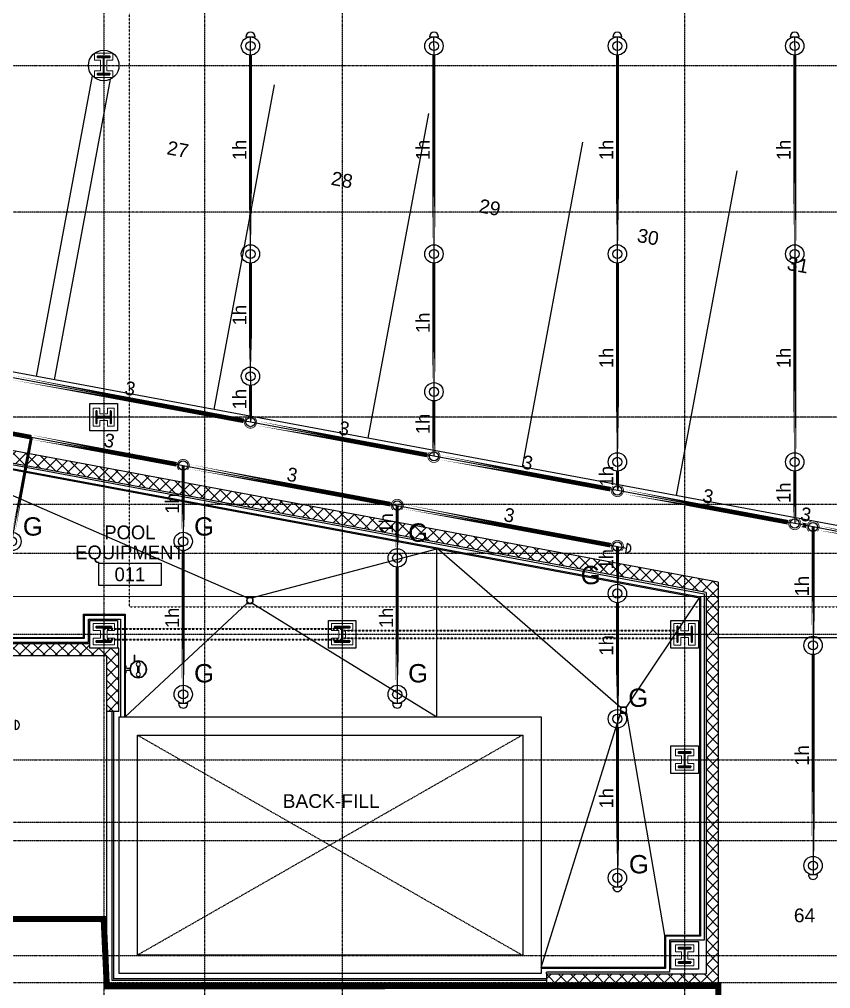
# Model space of a CAD drawing. Header units: inches. Extents: x -24247 to 247, y -491 to 2341.
# Drawn here: x -2791 to -2261, y 455 to 1089 of the extents above; entities that cross this region are included whole.
import ezdxf
from ezdxf import colors
from ezdxf.entities.mleader import LeaderData, LeaderLine
from ezdxf.enums import TextEntityAlignment as Align
from ezdxf.math import Vec2, Vec3

# ---------------------------------------------------------------- set-up
doc = ezdxf.new("R2010")
doc.units = ezdxf.units.IN
doc.header["$LTSCALE"] = 0.3
doc.header["$MEASUREMENT"] = 0
for name, pattern in [('CENTER2', [1.125, 0.75, -0.125, 0.125, -0.125]), ('DASHDOT2', [0.5, 0.25, -0.125, 0, -0.125]), ('HIDDEN2', [0.1875, 0.125, -0.0625]), ('PHANTOM2', [1.25, 0.625, -0.125, 0.125, -0.125, 0.125, -0.125])]:
    doc.linetypes.add(name, pattern=pattern)
for name, color, linetype, lineweight in [('A-Anno-Text', 7, 'Continuous', 25), ('A-Detl-Hatch', 1, 'Continuous', 18), ('A-Detl-Wide', 2, 'Continuous', 35), ('G-ANNO-TEXT', 7, 'Continuous', 0), ('S-Detl-Hatch', 1, 'Continuous', 18), ('S-Detl-Wide', 3, 'Continuous', 35)]:
    doc.layers.add(name, color=color, linetype=linetype, lineweight=lineweight)
for name, color, linetype in [('A-Flor-Pfix', 7, 'Continuous'), ('A-Grid(SmallScale)', 11, 'CENTER2'), ('A-New-Flor-Pfix', 4, 'Continuous'), ('A-Roof-Above', 7, 'HIDDEN2'), ('A-Site-Parking', 251, 'Continuous'), ('A-Site-Pave', 8, 'Continuous'), ('A-Tag-Rm(Scale)', 7, 'Continuous'), ('A-Wall-Full', 7, 'Continuous'), ('A-Wall-Hatch', 15, 'Continuous'), ('HEADUP', 7, 'Continuous'), ('HYDR', 7, 'Continuous'), ('PIPEBL', 4, 'Continuous'), ('pipemn', 6, 'Continuous'), ('PIPESPC', 7, 'Continuous'), ('S-Foundation', 7, 'Continuous'), ('S-Structural Concrete', 4, 'Continuous'), ('S-Structural Fill', 11, 'Continuous'), ('S-Wall-CMU', 7, 'Continuous'), ('S-Wall-Hatch', 8, 'Continuous'), ('spk-cap', 7, 'Continuous'), ('spk-piperise', 7, 'Continuous'), ('TIDYPIPE', 7, 'Continuous')]:
    doc.layers.add(name, color=color, linetype=linetype)
doc.layers.add('Zoning Envelope', color=7, linetype='DASHDOT2', true_color=0xaa0061)
doc.styles.add('Arial', font='arial.ttf')
doc.styles.add('G1DIM', font='arial.ttf')
doc.styles.add('PIPE', font='PIPE.SHX')
pattern_1 = [(45, (315.5006, 9197.75), (-3.9774756, 3.9774756), []), (135, (315.5006, 9197.75), (-3.9774756, -3.9774756), [])]

# ---------------------------------------------------------------- blocks, each defined once
blk = doc.blocks.new('Rm Tag')
blk.add_lwpolyline([(-0.2124, 0.0759), (0.2124, 0.0759), (0.2124, -0.0759), (-0.2124, -0.0759)], close=True)
for p in [(0, 0.2858), (0, 0.1493), (0, 0)]:
    blk.add_attdef('XXX', text='', height=0.0938).set_placement(p, align=Align.MIDDLE_CENTER)
blk = doc.blocks.new('*U19')
at = {"layer": 'A-Detl-Hatch'}
h = blk.add_hatch(dxfattribs=at)
h.set_pattern_fill('ANSI32', color=256, scale=6, style=0)
h.set_pattern_definition([(45, (0, -4.865), (-1.591, 1.591), []), (45, (1.0607, -4.865), (-1.591, 1.591), [])])
edge = h.paths.add_edge_path()
edge.add_line((3.98, -9.73), (3.98, -9.295))
edge.add_line((3.98, -9.295), (0.645, -9.295))
edge.add_arc((0.645, -8.795), 0.5, 180, 270, ccw=False)
edge.add_line((0.145, -8.795), (0.145, -0.935))
edge.add_arc((0.645, -0.935), 0.5, 90, 180, ccw=False)
edge.add_line((0.645, -0.435), (3.98, -0.435))
edge.add_line((3.98, -0.435), (3.98, 0))
edge.add_line((3.98, 0), (-3.98, 0))
edge.add_line((-3.98, 0), (-3.98, -0.435))
edge.add_line((-3.98, -0.435), (-0.645, -0.435))
edge.add_arc((-0.645, -0.935), 0.5, 0, 90, ccw=False)
edge.add_line((-0.145, -0.935), (-0.145, -8.795))
edge.add_arc((-0.645, -8.795), 0.5, -90, 0, ccw=False)
edge.add_line((-0.645, -9.295), (-3.98, -9.295))
edge.add_line((-3.98, -9.295), (-3.98, -9.73))
edge.add_line((-3.98, -9.73), (3.98, -9.73))
at = {"color": 0, "linetype": 'ByBlock'}
blk.add_lwpolyline([(3.98, -9.73), (3.98, -9.295), (0.645, -9.295, -0.4142136), (0.145, -8.795), (0.145, -0.935, -0.4142136), (0.645, -0.435), (3.98, -0.435), (3.98, 0), (-3.98, 0), (-3.98, -0.435), (-0.645, -0.435, -0.4142136), (-0.145, -0.935), (-0.145, -8.795, -0.4142136), (-0.645, -9.295), (-3.98, -9.295), (-3.98, -9.73)], format="xyb", close=True, dxfattribs=at)
blk = doc.blocks.new('W10X33')
at = {"layer": 'S-Detl-Hatch'}
blk.add_lwpolyline([(13773.78, -7310.28), (13773.78, -7305.84), (13769.95, -7305.84), (13769.95, -7300.98), (13773.78, -7300.98), (13773.78, -7296.55), (13761.82, -7296.55), (13761.82, -7300.98), (13765.66, -7300.98), (13765.66, -7305.84), (13761.82, -7305.84), (13761.82, -7310.28)], close=True, dxfattribs=at)
at = {"layer": 'A-Detl-Wide'}
blk.add_blockref('*U19', (13767.8, -7298.55), dxfattribs=at)
blk = doc.blocks.new('*U26')
at = {"layer": 'A-Detl-Hatch'}
h = blk.add_hatch(dxfattribs=at)
h.set_pattern_fill('ANSI32', color=256, scale=6, style=0)
h.set_pattern_definition([(45, (0, -5.97), (-1.591, 1.591), []), (45, (1.0607, -5.97), (-1.591, 1.591), [])])
edge = h.paths.add_edge_path()
edge.add_line((4.0025, -11.94), (4.0025, -11.425))
edge.add_line((4.0025, -11.425), (0.7475, -11.425))
edge.add_arc((0.7475, -10.825), 0.6, 180, 270, ccw=False)
edge.add_line((0.1475, -10.825), (0.1475, -1.115))
edge.add_arc((0.7475, -1.115), 0.6, 90, 180, ccw=False)
edge.add_line((0.7475, -0.515), (4.0025, -0.515))
edge.add_line((4.0025, -0.515), (4.0025, 0))
edge.add_line((4.0025, 0), (-4.0025, 0))
edge.add_line((-4.0025, 0), (-4.0025, -0.515))
edge.add_line((-4.0025, -0.515), (-0.7475, -0.515))
edge.add_arc((-0.7475, -1.115), 0.6, 0, 90, ccw=False)
edge.add_line((-0.1475, -1.115), (-0.1475, -10.825))
edge.add_arc((-0.7475, -10.825), 0.6, -90, 0, ccw=False)
edge.add_line((-0.7475, -11.425), (-4.0025, -11.425))
edge.add_line((-4.0025, -11.425), (-4.0025, -11.94))
edge.add_line((-4.0025, -11.94), (4.0025, -11.94))
at = {"color": 0, "linetype": 'ByBlock'}
blk.add_lwpolyline([(4.0025, -11.94), (4.0025, -11.425), (0.7475, -11.425, -0.41421356), (0.1475, -10.825), (0.1475, -1.115, -0.41421356), (0.7475, -0.515), (4.0025, -0.515), (4.0025, 0), (-4.0025, 0), (-4.0025, -0.515), (-0.7475, -0.515, -0.41421356), (-0.1475, -1.115), (-0.1475, -10.825, -0.41421356), (-0.7475, -11.425), (-4.0025, -11.425), (-4.0025, -11.94)], format="xyb", close=True, dxfattribs=at)
blk = doc.blocks.new('W12X40')
at = {"layer": 'S-Detl-Hatch'}
blk.add_lwpolyline([(14080.89, -7310.28), (14080.89, -7305.76), (14077.04, -7305.76), (14077.04, -7298.85), (14080.89, -7298.85), (14080.89, -7294.34), (14068.89, -7294.34), (14068.89, -7298.85), (14072.74, -7298.85), (14072.74, -7305.76), (14068.89, -7305.76), (14068.89, -7310.28)], close=True, dxfattribs=at)
at = {"layer": 'A-Detl-Wide'}
blk.add_blockref('*U26', (14074.89, -7296.34), dxfattribs=at)
blk = doc.blocks.new('*U27')
at = {"layer": 'A-Detl-Hatch'}
h = blk.add_hatch(dxfattribs=at)
h.set_pattern_fill('ANSI32', color=256, scale=6, style=0)
h.set_pattern_definition([(45, (0, -4.99), (-1.591, 1.591), []), (45, (1.0607, -4.99), (-1.591, 1.591), [])])
edge = h.paths.add_edge_path()
edge.add_line((5, -9.98), (5, -9.42))
edge.add_line((5, -9.42), (0.67, -9.42))
edge.add_arc((0.67, -8.92), 0.5, 180, 270, ccw=False)
edge.add_line((0.17, -8.92), (0.17, -1.06))
edge.add_arc((0.67, -1.06), 0.5, 90, 180, ccw=False)
edge.add_line((0.67, -0.56), (5, -0.56))
edge.add_line((5, -0.56), (5, 0))
edge.add_line((5, 0), (-5, 0))
edge.add_line((-5, 0), (-5, -0.56))
edge.add_line((-5, -0.56), (-0.67, -0.56))
edge.add_arc((-0.67, -1.06), 0.5, 0, 90, ccw=False)
edge.add_line((-0.17, -1.06), (-0.17, -8.92))
edge.add_arc((-0.67, -8.92), 0.5, -90, 0, ccw=False)
edge.add_line((-0.67, -9.42), (-5, -9.42))
edge.add_line((-5, -9.42), (-5, -9.98))
edge.add_line((-5, -9.98), (5, -9.98))
at = {"color": 0, "linetype": 'ByBlock'}
blk.add_lwpolyline([(5, -9.98), (5, -9.42), (0.67, -9.42, -0.414214), (0.17, -8.92), (0.17, -1.06, -0.414214), (0.67, -0.56), (5, -0.56), (5, 0), (-5, 0), (-5, -0.56), (-0.67, -0.56, -0.414214), (-0.17, -1.06), (-0.17, -8.92, -0.414214), (-0.67, -9.42), (-5, -9.42), (-5, -9.98)], format="xyb", close=True, dxfattribs=at)
blk = doc.blocks.new('W10x49')
at = {"layer": 'S-Detl-Hatch'}
blk.add_lwpolyline([(14011.6, -7310.28), (14011.6, -7305.72), (14006.77, -7305.72), (14006.77, -7300.86), (14011.6, -7300.86), (14011.6, -7296.3), (13997.6, -7296.3), (13997.6, -7300.86), (14002.43, -7300.86), (14002.43, -7305.72), (13997.6, -7305.72), (13997.6, -7310.28)], close=True, dxfattribs=at)
at = {"layer": 'A-Detl-Wide'}
blk.add_blockref('*U27', (14004.6, -7298.3), dxfattribs=at)
blk = doc.blocks.new('A$C28466603')
at = {"layer": 'A-New-Flor-Pfix'}
for p, q in [((7.75, 10.52), (7.75, 14.75)), ((7.75, 14.75), (8, 14.75)), ((8, 10.4), (8, 14.75)), ((13.5, 6.25), (13.5, 7.5)), ((14, 8), (14, 3)), ((13.5, 3.5), (13.5, 4.75))]:
    blk.add_line(p, q, dxfattribs=at)
for centre, radius in [((5.5, 5.5), 5.5), ((5.5, 5.5), 5.25), ((5.5, 8.85), 1.35), ((5.5, 2.15), 1.35)]:
    blk.add_circle(centre, radius, dxfattribs=at)
for centre, radius, start, end in [((22.46, 5.5), 17.34, 173.29482, 186.70518), ((-11.46, 5.5), 17.34, 353.29482, 6.70518), ((14, 7.5), 0.5, 90, 180), ((12.2, 9.48), 3.48, 248.16068, 291.83932), ((12.2, 1.52), 3.48, 68.16068, 111.83932), ((14, 3.5), 0.5, 180, 270)]:
    blk.add_arc(centre, radius, start, end, dxfattribs=at)
blk = doc.blocks.new('SPRIG1')
for radius in [6, 3]:
    blk.add_circle((0, 0), radius)
blk = doc.blocks.new('CAP')
blk.add_line((0, 3), (0, -3))
blk.add_arc((0, 0), 3, 270, 90)
blk = doc.blocks.new('rise')
blk.add_circle((0, 0), 3)
blk = doc.blocks.new('PIPESPC')
at = {"layer": 'PIPESPC', "style": 'PIPE', "width": 0.9}
blk.add_attdef('SIZE', text='', height=9, dxfattribs=at).set_placement((0, 4.02), align=Align.CENTER)
at = {"layer": 'PIPESPC', "style": 'PIPE', "flags": 1}
blk.add_attdef('SCHED', (25.3, 3.89), '', height=9, dxfattribs=at)
blk = doc.blocks.new('TIDYRUN')
at = {"const_width": 0.5}
blk.add_lwpolyline([(-2.83, 2.83, -2.414214), (-2.83, -2.83, -1.737895)], format="xyb", dxfattribs=at)

msp = doc.modelspace()

# ---------------------------------------------------------------- hatches: boundary and pattern name
at = {"layer": 'S-Wall-Hatch'}
h = msp.add_hatch(dxfattribs=at)
h.set_pattern_fill('ANSI37', color=256, scale=45, style=0)
h.set_pattern_definition(pattern_1)
h.paths.add_polyline_path([(-2870, 740), (-2878, 740), (-2878, 728.87), (-2870, 728.87)])
h.paths.add_polyline_path([(-2870, 772), (-2878, 772), (-2878, 740), (-2870, 740)])
h.paths.add_polyline_path([(-2870, 812.77), (-2868, 812.4), (-2868, 820.53), (-2878, 822.4), (-2878, 772), (-2870, 772)])
h.paths.add_polyline_path([(-2868, 820.53), (-2868, 812.4), (-2796, 798.98), (-2796, 807.11)])
h.paths.add_polyline_path([(-2796, 807.11), (-2796, 798.98), (-2736, 787.79), (-2736, 795.93)])
h.paths.add_polyline_path([(-2719.38, 792.83), (-2736, 795.93), (-2736, 787.79), (-2719.38, 784.69)])
h.paths.add_polyline_path([(-2719.38, 792.83), (-2719.38, 784.69), (-2670, 775.49), (-2670, 783.63)])
h.paths.add_polyline_path([(-2670, 783.63), (-2670, 775.49), (-2651.28, 772), (-2607.62, 772)])
h.paths.add_polyline_path([(-2607.62, 772), (-2651.28, 772), (-2580, 758.71), (-2580, 766.85)])
h.paths.add_polyline_path([(-2580, 766.85), (-2580, 758.71), (-2479.59, 740), (-2435.93, 740)])
h.paths.add_polyline_path([(-2435.93, 740), (-2479.59, 740), (-2356, 716.96), (-2356, 725.1)])
h.paths.add_polyline_path([(-2334, 721), (-2356, 725.1), (-2356, 716.96), (-2342, 714.35), (-2342, 704.87), (-2334, 704.87)])
h.paths.add_polyline_path([(-2334, 687), (-2342, 687), (-2342, 605), (-2334, 605)])
h.paths.add_polyline_path([(-2334, 704.87), (-2342, 704.87), (-2342, 687), (-2334, 687)])
h.paths.add_polyline_path([(-2334, 605), (-2342, 605), (-2342, 552), (-2334, 552)])
h.paths.add_polyline_path([(-2334, 552), (-2342, 552), (-2342, 477), (-2334, 477)])
h.paths.add_polyline_path([(-2334, 477), (-2342, 477), (-2342, 465), (-2356, 465), (-2356, 459), (-2334, 459)])
h.paths.add_polyline_path([(-2356, 465), (-2446.37, 465), (-2446.37, 459), (-2356, 459)])
h.paths.add_polyline_path([(-2356, 459), (-2446.37, 459), (-2446.37, 457), (-2356, 457)])
h.paths.add_polyline_path([(-2334, 459), (-2356, 459), (-2356, 457), (-2334, 457)])
h = msp.add_hatch(dxfattribs=at)
h.set_pattern_fill('ANSI37', color=256, scale=45, style=0)
h.set_pattern_definition(pattern_1)
h.paths.add_polyline_path([(-2726, 678), (-2727, 678), (-2736, 678), (-2736, 672.87), (-2734, 672.87), (-2734, 636.62), (-2726, 636.62)])
h.paths.add_polyline_path([(-2736, 678), (-2745, 678), (-2745, 680.87), (-2796, 680.87), (-2796, 672.87), (-2736, 672.87)])
h.paths.add_polyline_path([(-2796, 680.87), (-2868, 680.87), (-2868, 672.87), (-2796, 672.87)])
h.paths.add_polyline_path([(-2868, 680.87), (-2870, 680.87), (-2870, 687), (-2878, 687), (-2878, 672.87), (-2868, 672.87)])

# ---------------------------------------------------------------- linework, layer by layer
at = {"layer": 'A-Flor-Pfix'}
for points in [[(-2642.38, 711.16), (-2642.38, 707.16), (-2638.38, 707.16), (-2638.38, 711.16)], [(-2397.98, 639.42), (-2397.98, 635.42), (-2393.98, 635.42), (-2393.98, 639.42)]]:
    msp.add_lwpolyline(points, close=True, dxfattribs=at)
for centre in [(-2640.38, 709.16), (-2395.98, 637.42)]:
    msp.add_circle(centre, 2, dxfattribs=at)
at = {"layer": 'A-Grid(SmallScale)'}
for p, q in [((-2736, 1771.74), (-2736, -107.53)), ((-2670, 1771.74), (-2670, -107.53)), ((-2580, 1771.74), (-2580, -107.53)), ((-2356, 1771.74), (-2356, -107.53)), ((-3580, 1059), (228, 1059)), ((228, 963), (-3580, 963)), ((228, 829), (-3580, 829)), ((-3565.11, 772), (228, 772)), ((-3565.11, 740), (228, 740)), ((-3580, 687), (228, 687)), ((-3580, 605), (228, 605)), ((228, 564), (-3558.75, 564)), ((228, 552), (-3580, 552)), ((-3580, 477), (228, 477)), ((228, 459), (-3560.16, 459))]:
    msp.add_line(p, q, dxfattribs=at)
at = {"layer": 'A-Roof-Above'}
msp.add_lwpolyline([(-3347.5, 1299.62), (-3098.62, 1299.62), (-3098.62, 1357.62), (-2779.38, 1357.62), (-2779.38, 1135.62), (-2719.38, 1135.62), (-2719.38, 704.87), (-2229.63, 704.87), (-2229.63, 1135.62), (-1585.38, 1135.62), (-1585.38, 622.88), (-1028.63, 622.88), (-1028.63, 1029.64), (15.5, 835.02)], dxfattribs=at)
at = {"layer": 'A-Site-Parking'}
for p, q in [((-2780, 855.68), (-2743.36, 1052.23)), ((-2768.2, 853.48), (-2731.57, 1050.04)), ((-2624.42, 1046.4), (-2664, 834.06)), ((-2523.58, 1027.6), (-2563.16, 815.26)), ((-2422.74, 1008.81), (-2462.31, 796.47)), ((-2321.89, 990.01), (-2361.47, 777.67)), ((-1961.91, 703.19), (-3000.21, 896.72)), ((-2334.12, 685), (-2213, 685))]:
    msp.add_line(p, q, dxfattribs=at)
at = {"layer": 'A-Site-Pave'}
for p, q in [((-2866.5, 808.56), (-2642.38, 711.16)), ((-2638.38, 711.16), (-2518.18, 743)), ((-2518.18, 743.63), (-2397.98, 639.42)), ((-2518.18, 633.12), (-2518.18, 743)), ((-2393.98, 639.42), (-2346.25, 710.95)), ((-2721.87, 633.12), (-2642.38, 707.16)), ((-2638.38, 707.16), (-2518.46, 633.29)), ((-2449.87, 469.12), (-2397.98, 635.42)), ((-2393.98, 635.42), (-2369.13, 490.12))]:
    msp.add_line(p, q, dxfattribs=at)
at = {"layer": 'A-Wall-Full'}
for p, q in [((-2865.88, 807.8), (-2346.25, 710.95)), ((-2346.25, 710.95), (-2346.25, 490.12)), ((-2346.25, 490.12), (-2369.13, 490.12)), ((-2369.13, 490.12), (-2369.13, 469.12)), ((-2369.13, 469.12), (-2449.87, 469.12))]:
    msp.add_line(p, q, dxfattribs=at)
msp.add_lwpolyline([(-2865.88, 685), (-2749.13, 685), (-2749.13, 700.12), (-2721.87, 700.12), (-2721.87, 633.12)], dxfattribs=at)
at = {"layer": 'A-Wall-Hatch'}
for p, q in [((-2869, 811.57), (-2343.12, 713.55)), ((-2866.5, 808.56), (-2345.62, 711.47)), ((-2345.62, 711.47), (-2345.62, 489.5)), ((-2343.12, 713.55), (-2343.12, 487)), ((-2730.37, 460.5), (-2730.37, 636.62)), ((-2729.37, 461.5), (-2729.37, 636.62)), ((-2345.62, 489.5), (-2368.5, 489.5)), ((-2368.5, 489.5), (-2368.5, 468.5)), ((-2343.12, 487), (-2366, 487)), ((-2366, 487), (-2366, 466)), ((-2368.5, 468.5), (-2449.87, 468.5)), ((-2446.37, 465), (-2446.37, 466)), ((-2366, 466), (-2446.37, 466)), ((-2446.37, 460.62), (-2730.5, 460.62)), ((-2446.37, 461.62), (-2729.5, 461.62))]:
    msp.add_line(p, q, dxfattribs=at)
for points in [[(-2866.5, 684.37), (-2748.5, 684.37), (-2748.5, 699.5), (-2722.5, 699.5), (-2722.5, 633.12)], [(-2869, 681.87), (-2746, 681.87), (-2746, 697), (-2725, 697), (-2725, 633.12)]]:
    msp.add_lwpolyline(points, dxfattribs=at)
at = {"layer": 'HYDR', "linetype": 'PHANTOM2', "const_width": 4}
msp.add_lwpolyline([(-2848.37, -11), (-2848.37, 208), (-2861, 208), (-2861, 500.82), (-2736, 500.82), (-2734, 456.87), (-2334, 457), (-2334, 431.35), (-2246.54, 431.35), (-2246.53, -11), (-2848.37, -11)], dxfattribs=at)
at = {"layer": 'PIPEBL', "color": 1}
for p, q in [((-2640, 1071.74), (-2640, 1077.74)), ((-2520, 1071.74), (-2520, 1077.74)), ((-2400, 1071.74), (-2400, 1077.74)), ((-2284, 1071.74), (-2284, 1077.74)), ((-2640, 935.74), (-2640, 1071.74)), ((-2520, 1071.74), (-2520, 935.74)), ((-2400, 935.74), (-2400, 1071.74)), ((-2284, 1071.74), (-2284, 935.74)), ((-2640, 855.74), (-2640, 935.74)), ((-2520, 935.74), (-2520, 845.6)), ((-2400, 799.74), (-2400, 935.74)), ((-2284, 935.74), (-2284, 799.74)), ((-2640, 855.74), (-2640, 825.79)), ((-2520, 845.6), (-2520, 803.42)), ((-2796, 747.74), (-2783.3, 815.88)), ((-2400, 799.74), (-2400, 781.05)), ((-2284, 799.74), (-2284, 759.43)), ((-2684, 797.37), (-2684, 747.74)), ((-2544, 771.27), (-2544, 736.95)), ((-2272, 757.2), (-2272, 679.74)), ((-2684, 747.74), (-2684, 647.74)), ((-2400, 744.43), (-2400, 713.69)), ((-2544, 736.95), (-2544, 647.74)), ((-2400, 713.69), (-2400, 631.74)), ((-2272, 679.74), (-2272, 535.74)), ((-2684, 647.74), (-2684, 641.74)), ((-2544, 647.74), (-2544, 641.74)), ((-2400, 631.74), (-2400, 527.74)), ((-2272, 535.74), (-2272, 529.74)), ((-2400, 527.74), (-2400, 521.74))]:
    msp.add_line(p, q, dxfattribs=at)
at = {"layer": 'pipemn', "color": 1}
for p, q in [((-2640, 825.79), (-2800, 855.61)), ((-2876.08, 833.17), (-2783.3, 815.88)), ((-2520, 803.42), (-2640, 825.79)), ((-2783.3, 815.88), (-2684, 797.37)), ((-2400, 781.05), (-2520, 803.42)), ((-2684, 797.37), (-2544, 771.27)), ((-2284, 759.43), (-2400, 781.05)), ((-2544, 771.27), (-2400, 744.43)), ((-2272, 757.2), (-2284, 759.43)), ((-2200, 743.78), (-2272, 757.2)), ((-2400, 744.43), (-2394.1, 743.33))]:
    msp.add_line(p, q, dxfattribs=at)
at = {"layer": 'S-Detl-Wide', "linetype": 'HIDDEN2'}
for p, q in [((-2735.83, 690.5), (-2580.17, 690.5)), ((-2579.83, 689.5), (-2360.99, 689.5)), ((-2735.83, 683.5), (-2580.17, 683.5)), ((-2579.83, 684.5), (-2360.99, 684.5))]:
    msp.add_line(p, q, dxfattribs=at)
at = {"layer": 'S-Foundation'}
for p, q in [((-2734, 456.87), (-2734, 636.62)), ((-2446.37, 457), (-2734, 457))]:
    msp.add_line(p, q, dxfattribs=at)
for points in [[(-2725.87, 633.12), (-2449.87, 633.12), (-2449.87, 465.12), (-2725.87, 465.12)], [(-2713.87, 621.12), (-2461.87, 621.12), (-2461.87, 477.12), (-2713.87, 477.12)]]:
    msp.add_lwpolyline(points, close=True, dxfattribs=at)
at = {"layer": 'S-Structural Concrete'}
for points in [[(-2745, 838), (-2727, 838), (-2727, 820), (-2745, 820)], [(-2745, 696), (-2727, 696), (-2727, 678), (-2745, 678)], [(-2589, 696), (-2571, 696), (-2571, 678), (-2589, 678)], [(-2365, 696), (-2347, 696), (-2347, 678), (-2365, 678)], [(-2365, 614), (-2347, 614), (-2347, 596), (-2365, 596)], [(-2365, 486), (-2347, 486), (-2347, 468), (-2365, 468)]]:
    msp.add_lwpolyline(points, close=True, dxfattribs=at)
msp.add_circle((-2736, 1059), 10, dxfattribs=at)
at = {"layer": 'S-Structural Fill', "linetype": 'HIDDEN2'}
for p, q in [((-2462, 621.12), (-2713.89, 477.19)), ((-2713.89, 621.06), (-2462, 477.12))]:
    msp.add_line(p, q, dxfattribs=at)
at = {"layer": 'S-Wall-CMU'}
for p, q in [((-2334, 721), (-2878, 822.4)), ((-2342, 714.35), (-2870, 812.77)), ((-2334, 721), (-2334, 457)), ((-2342, 714.35), (-2342, 465)), ((-2745, 680.87), (-2870, 680.87)), ((-2734, 672.87), (-2878, 672.87)), ((-2734, 636.62), (-2734, 672.87)), ((-2726, 678), (-2727, 678)), ((-2726, 636.62), (-2726, 678)), ((-2726, 636.62), (-2734, 636.62)), ((-2446.37, 465), (-2342, 465)), ((-2446.37, 465), (-2446.37, 457)), ((-2446.37, 457), (-2334, 457))]:
    msp.add_line(p, q, dxfattribs=at)
at = {"layer": 'TIDYPIPE', "color": 7}
for points, const_width in [([(-2640, 941.74), (-2640, 1065.74)], 2), ([(-2520, 941.74), (-2520, 1065.74)], 2), ([(-2400, 941.74), (-2400, 1065.74)], 2), ([(-2284, 941.74), (-2284, 1065.74)], 2), ([(-2640, 861.74), (-2640, 929.74)], 2), ([(-2520, 851.6), (-2520, 929.74)], 2), ([(-2400, 805.74), (-2400, 929.74)], 2), ([(-2284, 805.74), (-2284, 929.74)], 2), ([(-2795.58, 854.79), (-2644.42, 826.61)], 3), ([(-2640, 825.79), (-2640, 849.74)], 2), ([(-2520, 803.42), (-2520, 839.6)], 2), ([(-2876.08, 833.17), (-2783.3, 815.88)], 3), ([(-2635.58, 824.96), (-2524.42, 804.25)], 3), ([(-2794.9, 753.64), (-2783.3, 815.88)], 2), ([(-2783.3, 815.88), (-2688.42, 798.19)], 3), ([(-2515.58, 802.6), (-2404.42, 781.88)], 3), ([(-2684, 753.74), (-2684, 797.37)], 2), ([(-2679.58, 796.54), (-2548.42, 772.1)], 3), ([(-2400, 781.05), (-2400, 793.74)], 2), ([(-2284, 759.43), (-2284, 793.74)], 2), ([(-2395.58, 780.23), (-2288.42, 760.26)], 3), ([(-2544, 742.95), (-2544, 771.27)], 2), ([(-2539.58, 770.45), (-2404.42, 745.26)], 3), ([(-2279.58, 758.61), (-2276.42, 758.02)], 3), ([(-2272, 685.74), (-2272, 757.2)], 2), ([(-2267.58, 756.37), (-2200, 743.78)], 3), ([(-2684, 653.74), (-2684, 741.74)], 2), ([(-2400, 719.69), (-2400, 744.43)], 2), ([(-2544, 653.74), (-2544, 730.95)], 2), ([(-2400, 637.74), (-2400, 707.69)], 2), ([(-2272, 541.74), (-2272, 673.74)], 2), ([(-2400, 533.74), (-2400, 625.74)], 2)]:
    msp.add_lwpolyline(points, close=True, dxfattribs=dict(at, const_width=const_width))
at = {"layer": 'Zoning Envelope'}
msp.add_lwpolyline([(228, 829), (-2840, 829, 0.000426), (-2973.35, 828.89, 0.001551), (-3580, 826.08, 0.001255)], format="xyb", dxfattribs=at)

# ---------------------------------------------------------------- block references
for name, p in [('W12X40', (-16810.89, 8361.31)), ('W10x49', (-16740.6, 7990.29)), ('W10x49', (-16584.6, 7990.29)), ('W10X33', (-16123.8, 7908.41)), ('W10X33', (-16123.8, 7780.41))]:
    msp.add_blockref(name, p)
at = {"rotation": 90}
for name, p in [('W10X33', (-10039.41, -12938.8)), ('W10x49', (-9659.29, -13317.6))]:
    msp.add_blockref(name, p, dxfattribs=at)
at = {"layer": 'A-New-Flor-Pfix', "xscale": -1}
msp.add_blockref('A$C28466603', (-2707.87, 658.58), dxfattribs=at)
at = {"layer": 'A-Tag-Rm(Scale)'}
ref = msp.add_blockref('Rm Tag', (-2718.87, 726.21), dxfattribs=dict(at, xscale=96, yscale=96, zscale=96))
ref.add_attrib('XXX', ' POOL ', dxfattribs={"layer": '0', "height": 9}).set_placement((-2718.87, 753.66), align=Align.MIDDLE_CENTER)
ref.add_attrib('XXX', 'EQUIPMENT', dxfattribs={"layer": '0', "height": 9}).set_placement((-2718.87, 740.55), align=Align.MIDDLE_CENTER)
ref.add_attrib('XXX', '011', dxfattribs={"layer": '0', "height": 9}).set_placement((-2718.87, 726.21), align=Align.MIDDLE_CENTER)
at = {"layer": 'HEADUP'}
for p in [(-2640, 1071.74), (-2520, 1071.74), (-2400, 1071.74), (-2284, 1071.74), (-2640, 935.74), (-2520, 935.74), (-2400, 935.74), (-2284, 935.74), (-2640, 855.74), (-2520, 845.6), (-2400, 799.74), (-2284, 799.74), (-2796, 747.74), (-2684, 747.74), (-2544, 736.95), (-2400, 713.69), (-2272, 679.74), (-2684, 647.74), (-2544, 647.74), (-2400, 631.74), (-2272, 535.74), (-2400, 527.74)]:
    msp.add_blockref('SPRIG1', p, dxfattribs=at)
at = {"layer": 'PIPESPC'}
ref = msp.add_blockref('PIPESPC', (-2640, 1003.74), dxfattribs=dict(at, rotation=90))
ref.add_attrib('SIZE', '1h', dxfattribs={"color": 0, "height": 9, "rotation": 90, "style": 'PIPE'}).set_placement((-2640, 1003.74), align=Align.BOTTOM_CENTER)
ref = msp.add_blockref('PIPESPC', (-2520, 1003.74), dxfattribs=dict(at, rotation=90))
ref.add_attrib('SIZE', '1h', dxfattribs={"color": 0, "height": 9, "rotation": 90, "style": 'PIPE'}).set_placement((-2520, 1003.74), align=Align.BOTTOM_CENTER)
ref = msp.add_blockref('PIPESPC', (-2400, 1003.74), dxfattribs=dict(at, rotation=90))
ref.add_attrib('SIZE', '1h', dxfattribs={"color": 0, "height": 9, "rotation": 90, "style": 'PIPE'}).set_placement((-2400, 1003.74), align=Align.BOTTOM_CENTER)
ref = msp.add_blockref('PIPESPC', (-2284, 1003.74), dxfattribs=dict(at, rotation=90))
ref.add_attrib('SIZE', '1h', dxfattribs={"color": 0, "height": 9, "rotation": 90, "style": 'PIPE'}).set_placement((-2284, 1003.74), align=Align.BOTTOM_CENTER)
ref = msp.add_blockref('PIPESPC', (-2640, 895.74), dxfattribs=dict(at, rotation=90))
ref.add_attrib('SIZE', '1h', dxfattribs={"color": 0, "height": 9, "rotation": 90, "style": 'PIPE'}).set_placement((-2640, 895.74), align=Align.BOTTOM_CENTER)
ref = msp.add_blockref('PIPESPC', (-2520, 890.67), dxfattribs=dict(at, rotation=90))
ref.add_attrib('SIZE', '1h', dxfattribs={"color": 0, "height": 9, "rotation": 90, "style": 'PIPE'}).set_placement((-2520, 890.67), align=Align.BOTTOM_CENTER)
ref = msp.add_blockref('PIPESPC', (-2400, 867.74), dxfattribs=dict(at, rotation=90))
ref.add_attrib('SIZE', '1h', dxfattribs={"color": 0, "height": 9, "rotation": 90, "style": 'PIPE'}).set_placement((-2400, 867.74), align=Align.BOTTOM_CENTER)
ref = msp.add_blockref('PIPESPC', (-2284, 867.74), dxfattribs=dict(at, rotation=90))
ref.add_attrib('SIZE', '1h', dxfattribs={"color": 0, "height": 9, "rotation": 90, "style": 'PIPE'}).set_placement((-2284, 867.74), align=Align.BOTTOM_CENTER)
ref = msp.add_blockref('PIPESPC', (-2720, 840.7), dxfattribs=dict(at, rotation=349.4416666666683))
ref.add_attrib('SIZE', '3', dxfattribs={"color": 0, "height": 9, "rotation": 349.44167, "style": 'PIPE'}).set_placement((-2720, 840.7), align=Align.BOTTOM_CENTER)
ref = msp.add_blockref('PIPESPC', (-2640, 840.77), dxfattribs=dict(at, rotation=90))
ref.add_attrib('SIZE', '1h', dxfattribs={"color": 0, "height": 9, "rotation": 90, "style": 'PIPE'}).set_placement((-2640, 840.77), align=Align.BOTTOM_CENTER)
ref = msp.add_blockref('PIPESPC', (-2520, 824.54), dxfattribs=dict(at, rotation=90))
ref.add_attrib('SIZE', '1h', dxfattribs={"color": 0, "height": 9, "rotation": 90, "style": 'PIPE'}).set_placement((-2520, 824.54), align=Align.BOTTOM_CENTER)
ref = msp.add_blockref('PIPESPC', (-2580, 814.6), dxfattribs=dict(at, rotation=349.4416666666679))
ref.add_attrib('SIZE', '3', dxfattribs={"color": 0, "height": 9, "rotation": 349.44167, "style": 'PIPE'}).set_placement((-2580, 814.6), align=Align.BOTTOM_CENTER)
ref = msp.add_blockref('PIPESPC', (-2733.65, 806.62), dxfattribs=dict(at, rotation=349.4416666666681))
ref.add_attrib('SIZE', '3', dxfattribs={"color": 0, "height": 9, "rotation": 349.44167, "style": 'PIPE'}).set_placement((-2733.65, 806.62), align=Align.BOTTOM_CENTER)
ref = msp.add_blockref('PIPESPC', (-2460, 792.24), dxfattribs=dict(at, rotation=349.4416666666679))
ref.add_attrib('SIZE', '3', dxfattribs={"color": 0, "height": 9, "rotation": 349.44167, "style": 'PIPE'}).set_placement((-2460, 792.24), align=Align.BOTTOM_CENTER)
ref = msp.add_blockref('PIPESPC', (-2614, 784.32), dxfattribs=dict(at, rotation=349.4416666666681))
ref.add_attrib('SIZE', '3', dxfattribs={"color": 0, "height": 9, "rotation": 349.44167, "style": 'PIPE'}).set_placement((-2614, 784.32), align=Align.BOTTOM_CENTER)
ref = msp.add_blockref('PIPESPC', (-2400, 790.4), dxfattribs=dict(at, rotation=90))
ref.add_attrib('SIZE', '1h', dxfattribs={"color": 0, "height": 9, "rotation": 90, "style": 'PIPE'}).set_placement((-2400, 790.4), align=Align.BOTTOM_CENTER)
ref = msp.add_blockref('PIPESPC', (-2342, 770.24), dxfattribs=dict(at, rotation=349.4416666666676))
ref.add_attrib('SIZE', '3', dxfattribs={"color": 0, "height": 9, "rotation": 349.44167, "style": 'PIPE'}).set_placement((-2342, 770.24), align=Align.BOTTOM_CENTER)
ref = msp.add_blockref('PIPESPC', (-2284, 779.59), dxfattribs=dict(at, rotation=90))
ref.add_attrib('SIZE', '1h', dxfattribs={"color": 0, "height": 9, "rotation": 90, "style": 'PIPE'}).set_placement((-2284, 779.59), align=Align.BOTTOM_CENTER)
ref = msp.add_blockref('PIPESPC', (-2684, 772.56), dxfattribs=dict(at, rotation=90))
ref.add_attrib('SIZE', '1h', dxfattribs={"color": 0, "height": 9, "rotation": 90, "style": 'PIPE'}).set_placement((-2684, 772.56), align=Align.BOTTOM_CENTER)
ref = msp.add_blockref('PIPESPC', (-2472, 757.85), dxfattribs=dict(at, rotation=349.4416666666679))
ref.add_attrib('SIZE', '3', dxfattribs={"color": 0, "height": 9, "rotation": 349.44167, "style": 'PIPE'}).set_placement((-2472, 757.85), align=Align.BOTTOM_CENTER)
ref = msp.add_blockref('PIPESPC', (-2278, 758.31), dxfattribs=dict(at, rotation=349.4416666666704))
ref.add_attrib('SIZE', '3', dxfattribs={"color": 0, "height": 9, "rotation": 349.44167, "style": 'PIPE'}).set_placement((-2278, 758.31), align=Align.BOTTOM_CENTER)
ref = msp.add_blockref('PIPESPC', (-2544, 759.51), dxfattribs=dict(at, rotation=90))
ref.add_attrib('SIZE', '1h', dxfattribs={"color": 0, "height": 9, "rotation": 90, "style": 'PIPE'}).set_placement((-2544, 759.51), align=Align.BOTTOM_CENTER)
ref = msp.add_blockref('PIPESPC', (-2400, 736.09), dxfattribs=dict(at, rotation=90))
ref.add_attrib('SIZE', '1h', dxfattribs={"color": 0, "height": 9, "rotation": 90, "style": 'PIPE'}).set_placement((-2400, 736.09), align=Align.BOTTOM_CENTER)
ref = msp.add_blockref('PIPESPC', (-2272, 718.47), dxfattribs=dict(at, rotation=90))
ref.add_attrib('SIZE', '1h', dxfattribs={"color": 0, "height": 9, "rotation": 90, "style": 'PIPE'}).set_placement((-2272, 718.47), align=Align.BOTTOM_CENTER)
ref = msp.add_blockref('PIPESPC', (-2684, 697.74), dxfattribs=dict(at, rotation=90))
ref.add_attrib('SIZE', '1h', dxfattribs={"color": 0, "height": 9, "rotation": 90, "style": 'PIPE'}).set_placement((-2684, 697.74), align=Align.BOTTOM_CENTER)
ref = msp.add_blockref('PIPESPC', (-2544, 697.74), dxfattribs=dict(at, rotation=90))
ref.add_attrib('SIZE', '1h', dxfattribs={"color": 0, "height": 9, "rotation": 90, "style": 'PIPE'}).set_placement((-2544, 697.74), align=Align.BOTTOM_CENTER)
ref = msp.add_blockref('PIPESPC', (-2400, 679.74), dxfattribs=dict(at, rotation=90))
ref.add_attrib('SIZE', '1h', dxfattribs={"color": 0, "height": 9, "rotation": 90, "style": 'PIPE'}).set_placement((-2400, 679.74), align=Align.BOTTOM_CENTER)
ref = msp.add_blockref('PIPESPC', (-2272, 607.74), dxfattribs=dict(at, rotation=90))
ref.add_attrib('SIZE', '1h', dxfattribs={"color": 0, "height": 9, "rotation": 90, "style": 'PIPE'}).set_placement((-2272, 607.74), align=Align.BOTTOM_CENTER)
ref = msp.add_blockref('PIPESPC', (-2400, 579.74), dxfattribs=dict(at, rotation=90))
ref.add_attrib('SIZE', '1h', dxfattribs={"color": 0, "height": 9, "rotation": 90, "style": 'PIPE'}).set_placement((-2400, 579.74), align=Align.BOTTOM_CENTER)
at = {"layer": 'spk-cap'}
for p, rotation in [((-2640, 1077.74), 90.00000000002773), ((-2520, 1077.74), 90.00000000002773), ((-2400, 1077.74), 90.00000000002773), ((-2284, 1077.74), 90.00000000002773), ((-2394.1, 743.33), 349.4416666667759), ((-2684, 641.74), 270.0000000000834), ((-2544, 641.74), 270.0000000000834), ((-2272, 529.74), 270.0000000000834), ((-2400, 521.74), 270.0000000000834)]:
    msp.add_blockref('CAP', p, dxfattribs=dict(at, rotation=rotation))
msp.add_blockref('CAP', (-2794, 627.74), dxfattribs=at)
at = {"layer": 'spk-piperise'}
for p, rotation in [((-2640, 825.79), 169.4416666667202), ((-2520, 803.42), 169.4416666667204), ((-2684, 797.37), 349.4416666667756), ((-2400, 781.05), 169.4416666667202), ((-2544, 771.27), 349.4416666667757), ((-2284, 759.43), 349.4416666667756), ((-2272, 757.2), 169.4416666667204), ((-2400, 744.43), 349.4416666667759)]:
    msp.add_blockref('rise', p, dxfattribs=dict(at, rotation=rotation))
at = {"layer": 'TIDYPIPE'}
for p, rotation in [((-2640, 825.79), 270), ((-2520, 803.42), 270), ((-2684, 797.37), 90), ((-2400, 781.05), 270), ((-2544, 771.27), 90), ((-2284, 759.43), 270), ((-2272, 757.2), 90), ((-2400, 744.43), 90)]:
    msp.add_blockref('TIDYRUN', p, dxfattribs=dict(at, rotation=rotation))

# ---------------------------------------------------------------- texts
at = {"layer": 'A-Anno-Text', "color": 2, "char_height": 9, "width": 19.7484, "attachment_point": 5, "rotation": 349.44167, "style": 'G1DIM'}
for s, insert in [('27', (-2687.5, 1004.15)), ('28', (-2580.1, 984.14)), ('29', (-2483.48, 966.13)), ('30', (-2379.92, 946.82)), ('31', (-2281.91, 928.55))]:
    msp.add_mtext(s, dxfattribs=dict(at, insert=insert))
at = {"layer": 'A-Anno-Text', "color": 2, "char_height": 9, "width": 19.7484, "attachment_point": 5, "style": 'G1DIM'}
for s, insert in [('BACK-FILL', (-2587.19, 577.89)), ('64', (-2277.58, 503.13))]:
    msp.add_mtext(s, dxfattribs=dict(at, insert=insert))
at = {"layer": 'G-ANNO-TEXT', "style": 'Arial'}
for p in [(-2788.89, 751.54), (-2676.89, 751.54), (-2536.89, 747.54), (-2676.89, 655.54), (-2536.89, 655.54), (-2392.89, 639.54), (-2392.44, 530.64)]:
    msp.add_text('G', height=12, dxfattribs=at).set_placement(p)
at = {"layer": 'G-ANNO-TEXT', "insert": (-2424, 731.74), "char_height": 12, "attachment_point": 1, "style": 'Arial'}
msp.add_mtext_dynamic_manual_height_columns('G', width=52, gutter_width=60, heights=[0], dxfattribs=at)

# ---------------------------------------------------------------- leaders
at = {"layer": 'G-ANNO-TEXT'}
ml = msp.add_multileader_mtext('Standard', dxfattribs=at)
ml.set_content('AUXILIARY DRAIN VALVE UNDER BEAM', color=256, style='Arial')
ml.set_leader_properties(color=256, linetype='ByLayer', lineweight=-1)
ml.build(insert=Vec2(0, 0))
ml.multileader.update_dxf_attribs({"has_dogleg": 0, "dogleg_length": 0.125, "arrow_head_size": 16, "scale": 128})
ctx = ml.context
ctx.base_point, ctx.scale, ctx.char_height, ctx.arrow_head_size, ctx.landing_gap_size, ctx.plane_origin = Vec3(-3597.19, 711.74), 128, 12, 16, 4, Vec3(-1608, 671.74)
ctx.text_align_type = 2
notes = []
notes.append((ctx, [(0, (1, 1, 0), (-3464, 711.74), (-1, 0), 16, [(0, [(-1608, 671.74), (-1660, 711.74)], 0, [])])]))
ctx.mtext.insert, ctx.mtext.width, ctx.mtext.alignment, ctx.mtext.flow_direction = Vec3(-3484, 717.85), 131.2058, 3, 5
for ctx, leaders in notes:
    for number, flags, end, landing, length, lines in leaders:
        leader = LeaderData()
        leader.index, (leader.has_last_leader_line, leader.has_dogleg_vector, leader.attachment_direction) = number, flags
        leader.last_leader_point, leader.dogleg_vector, leader.dogleg_length = Vec3(end), Vec3(landing), length
        for number, points, colour, breaks in lines:
            line = LeaderLine()
            line.index, line.vertices, line.color, line.breaks = number, Vec3.list(points), colors.encode_raw_color(colour), breaks
            leader.lines.append(line)
        ctx.leaders.append(leader)

doc.saveas('drawing.dxf')
